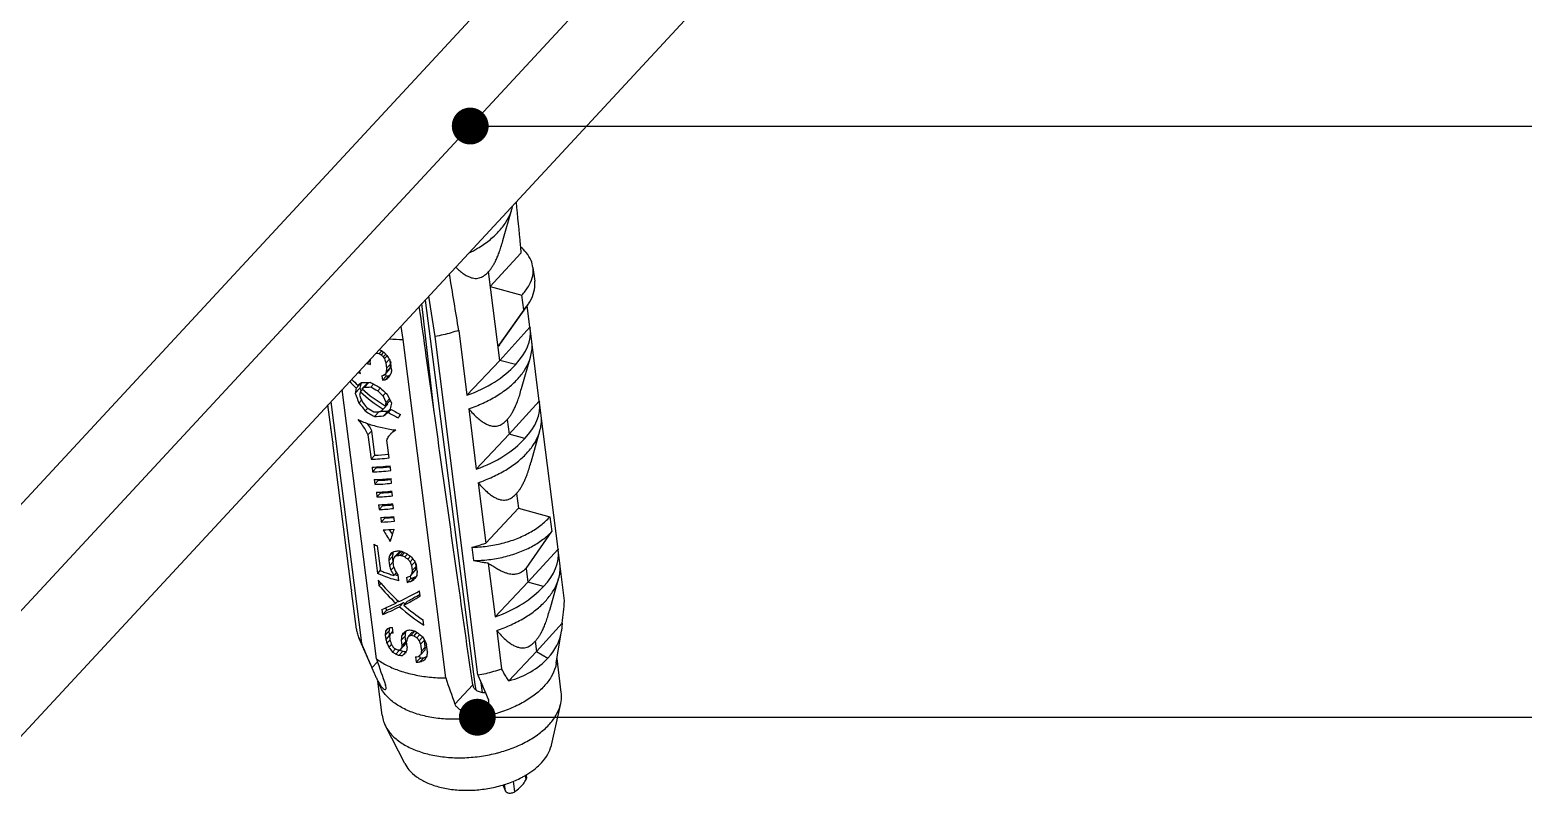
# Model space of a CAD drawing. Header units: inches. Extents: x 1964 to 3446, y -1690 to -1141.
# Drawn here: x 2203.74 to 2244.24, y -1639.75 to -1619.05 of the extents above; entities that cross this region are included whole.
import ezdxf

# ---------------------------------------------------------------- set-up
doc = ezdxf.new("R2010")
doc.units = ezdxf.units.IN
doc.header["$MEASUREMENT"] = 0
doc.layers.get('0').update_dxf_attribs({"linetype": 'CONTINUOUS'})
doc.layers.add('from', color=7, linetype='CONTINUOUS', lineweight=13)
doc.dimstyles.get("Standard").update_dxf_attribs({"dimtxt": 0.18, "dimasz": 0.18, "dimexe": 0.18, "dimexo": 0.0625, "dimgap": 0.09, "dimtad": 0, "dimzin": 0, "dimdsep": 46, "dimtxsty": 'Standard', "dimcen": 0, "dimadec": 0, "dimazin": 0, "dimtfac": 1, "dimtdec": 4, "dimtofl": 0, "dimtmove": 0, "dimatfit": 3, "dimfxl": 0, "dimtolj": 1, "dimtzin": 0, "dimarcsym": 0})

msp = doc.modelspace()

# ---------------------------------------------------------------- linework, layer by layer
at = {"color": 7, "linetype": 'Continuous'}
for p, q in [((2200.649, -1634.992), (2240.445, -1592.067)), ((2202.784, -1635.576), (2242.58, -1592.65)), ((2203.01, -1638.733), (2242.807, -1595.808)), ((2216.574, -1624.765), (2216.815, -1623.914)), ((2217.041, -1624.895), (2217.045, -1624.938)), ((2217.045, -1624.938), (2217.06, -1625.103)), ((2217.06, -1625.103), (2216.231, -1626.008)), ((2216.485, -1628.012), (2216.18, -1625.607)), ((2217.386, -1625.492), (2217.434, -1625.867)), ((2216.231, -1626.008), (2217.085, -1626.242)), ((2214.708, -1629.413), (2214.377, -1626.473)), ((2214.46, -1626.384), (2215.815, -1636.803)), ((2214.733, -1627.365), (2214.565, -1626.271)), ((2216.505, -1627.558), (2217.253, -1626.499)), ((2217.136, -1626.643), (2217.085, -1626.242)), ((2217.136, -1626.643), (2217.253, -1626.499)), ((2217.306, -1627.116), (2217.232, -1626.529)), ((2217.136, -1626.643), (2216.438, -1627.641)), ((2213.805, -1627.09), (2213.858, -1627.444)), ((2215.895, -1636.544), (2214.733, -1627.365)), ((2215.375, -1627.2), (2215.597, -1628.959)), ((2216.485, -1628.012), (2217.306, -1627.116)), ((2217.306, -1627.116), (2217.31, -1627.14)), ((2217.356, -1627.507), (2217.31, -1627.14)), ((2213.284, -1627.753), (2213.214, -1627.829)), ((2213.336, -1627.787), (2213.268, -1627.86)), ((2213.858, -1627.444), (2215.019, -1636.622)), ((2217.56, -1629.12), (2217.356, -1627.509)), ((2212.887, -1628.08), (2212.889, -1628.096)), ((2212.974, -1628.005), (2212.889, -1628.096)), ((2212.985, -1628.121), (2212.973, -1628.028)), ((2213.393, -1627.842), (2213.326, -1627.915)), ((2213.431, -1627.886), (2213.358, -1627.965)), ((2213.494, -1627.983), (2213.399, -1628.085)), ((2213.399, -1628.085), (2213.417, -1628.224)), ((2213.521, -1628.112), (2213.417, -1628.224)), ((2213.521, -1628.112), (2213.51, -1628.027)), ((2213.554, -1628.262), (2213.53, -1628.076)), ((2215.597, -1628.959), (2216.485, -1628.012)), ((2216.912, -1628.129), (2216.485, -1628.012)), ((2217.081, -1628.773), (2217.322, -1627.922)), ((2212.705, -1628.372), (2212.695, -1628.288)), ((2212.937, -1628.609), (2212.818, -1628.737)), ((2213.29, -1628.434), (2213.305, -1628.55)), ((2213.408, -1628.439), (2213.305, -1628.55)), ((2213.483, -1628.427), (2213.379, -1628.539)), ((2213.489, -1628.268), (2213.385, -1628.38)), ((2213.408, -1628.439), (2213.399, -1628.365)), ((2213.509, -1628.225), (2213.405, -1628.337)), ((2213.141, -1636.109), (2212.216, -1628.804)), ((2212.695, -1628.763), (2212.565, -1628.904)), ((2212.724, -1628.627), (2212.594, -1628.767)), ((2212.767, -1628.803), (2212.705, -1628.869)), ((2212.879, -1628.649), (2212.75, -1628.787)), ((2213.059, -1628.656), (2212.986, -1628.735)), ((2213.248, -1628.757), (2213.176, -1628.835)), ((2213.393, -1628.893), (2213.318, -1628.974)), ((2211.955, -1630.226), (2211.828, -1629.222)), ((2211.907, -1629.137), (2212.735, -1635.68)), ((2212.739, -1629.092), (2212.667, -1629.17)), ((2212.905, -1629.31), (2212.837, -1629.383)), ((2213.213, -1629.401), (2213.087, -1629.536)), ((2213.452, -1629.201), (2213.324, -1629.339)), ((2213.462, -1629.38), (2213.333, -1629.518)), ((2213.507, -1629.108), (2213.378, -1629.247)), ((2213.494, -1629.056), (2213.404, -1629.153)), ((2213.534, -1629.339), (2213.457, -1629.422)), ((2215.644, -1629.325), (2215.851, -1630.963)), ((2216.738, -1630.016), (2217.56, -1629.12)), ((2217.56, -1629.12), (2217.563, -1629.144)), ((2217.61, -1629.511), (2217.563, -1629.144)), ((2216.688, -1629.616), (2216.738, -1630.016)), ((2218.067, -1633.128), (2217.61, -1629.513)), ((2211.912, -1629.886), (2211.908, -1629.86)), ((2211.955, -1630.226), (2211.958, -1630.252)), ((2213.015, -1629.925), (2212.912, -1630.035)), ((2212.912, -1630.035), (2212.996, -1630.691)), ((2213.098, -1630.581), (2213.015, -1629.925)), ((2213.486, -1630.657), (2213.425, -1630.176)), ((2213.633, -1629.895), (2213.53, -1630.006)), ((2215.851, -1630.963), (2216.738, -1630.016)), ((2217.165, -1630.133), (2216.738, -1630.016)), ((2217.335, -1630.777), (2217.576, -1629.926)), ((2212.462, -1634.235), (2211.958, -1630.252)), ((2213.098, -1630.581), (2212.996, -1630.691)), ((2213.023, -1630.905), (2213.039, -1631.033)), ((2213.141, -1630.922), (2213.039, -1631.033)), ((2213.141, -1630.922), (2213.139, -1630.902)), ((2213.529, -1630.998), (2213.513, -1630.87)), ((2213.081, -1631.246), (2213.097, -1631.374)), ((2213.2, -1631.263), (2213.097, -1631.374)), ((2213.2, -1631.263), (2213.197, -1631.243)), ((2213.555, -1631.341), (2213.539, -1631.213)), ((2215.897, -1631.329), (2216.105, -1632.967)), ((2213.14, -1631.587), (2213.156, -1631.715)), ((2213.258, -1631.604), (2213.156, -1631.715)), ((2213.258, -1631.604), (2213.256, -1631.583)), ((2213.581, -1631.685), (2213.564, -1631.557)), ((2216.941, -1631.62), (2216.992, -1632.021)), ((2213.198, -1631.928), (2213.214, -1632.056)), ((2213.317, -1631.946), (2213.214, -1632.056)), ((2213.317, -1631.946), (2213.314, -1631.924)), ((2213.607, -1632.028), (2213.59, -1631.9)), ((2213.633, -1632.371), (2213.616, -1632.243)), ((2216.105, -1632.967), (2216.992, -1632.021)), ((2216.992, -1632.021), (2217.846, -1632.254)), ((2217.846, -1632.254), (2217.897, -1632.655)), ((2213.257, -1632.269), (2213.273, -1632.397)), ((2213.375, -1632.287), (2213.273, -1632.397)), ((2213.375, -1632.287), (2213.373, -1632.265)), ((2217.199, -1633.653), (2217.897, -1632.655)), ((2213.068, -1632.997), (2213.168, -1633.788)), ((2213.258, -1633.718), (2213.173, -1633.043)), ((2213.579, -1633.332), (2213.477, -1633.442)), ((2213.477, -1633.442), (2213.494, -1633.582)), ((2213.587, -1633.223), (2213.485, -1633.333)), ((2213.595, -1633.462), (2213.579, -1633.332)), ((2213.746, -1633.222), (2213.644, -1633.332)), ((2213.813, -1633.193), (2213.711, -1633.303)), ((2213.866, -1633.206), (2213.782, -1633.295)), ((2213.906, -1633.226), (2213.832, -1633.305)), ((2213.982, -1633.266), (2213.912, -1633.342)), ((2214.064, -1633.326), (2213.995, -1633.401)), ((2214.131, -1633.398), (2214.056, -1633.478)), ((2215.728, -1633.082), (2215.774, -1633.441)), ((2218.067, -1633.128), (2217.246, -1634.025)), ((2218.067, -1633.128), (2218.071, -1633.153)), ((2218.117, -1633.519), (2218.071, -1633.152)), ((2212.419, -1633.894), (2212.416, -1633.868)), ((2213.255, -1633.694), (2213.168, -1633.788)), ((2213.593, -1633.476), (2213.494, -1633.582)), ((2213.613, -1633.618), (2213.532, -1633.705)), ((2213.611, -1633.616), (2213.593, -1633.476)), ((2213.686, -1633.768), (2213.617, -1633.842)), ((2213.751, -1633.989), (2213.73, -1633.827)), ((2214.157, -1633.755), (2214.054, -1633.866)), ((2214.077, -1633.925), (2214.068, -1633.851)), ((2214.189, -1633.473), (2214.094, -1633.575)), ((2214.094, -1633.575), (2214.112, -1633.714)), ((2214.201, -1633.692), (2214.097, -1633.804)), ((2214.216, -1633.602), (2214.112, -1633.714)), ((2214.216, -1633.602), (2214.207, -1633.529)), ((2214.246, -1633.729), (2214.228, -1633.59)), ((2216.174, -1633.514), (2216.358, -1634.971)), ((2217.199, -1633.653), (2217.246, -1634.025)), ((2218.245, -1634.536), (2218.117, -1633.521)), ((2212.462, -1634.235), (2212.466, -1634.26)), ((2212.597, -1635.302), (2212.466, -1634.26)), ((2213.192, -1633.974), (2213.209, -1634.113)), ((2213.263, -1634.055), (2213.209, -1634.113)), ((2213.957, -1633.896), (2213.974, -1634.036)), ((2214.077, -1633.925), (2213.974, -1634.036)), ((2214.175, -1633.894), (2214.071, -1634.006)), ((2214.331, -1634.404), (2214.314, -1634.264)), ((2217.246, -1634.025), (2216.358, -1634.971)), ((2217.673, -1634.141), (2217.246, -1634.025)), ((2217.842, -1634.785), (2218.083, -1633.934)), ((2213.728, -1634.53), (2213.667, -1634.596)), ((2213.872, -1634.582), (2213.77, -1634.692)), ((2213.984, -1634.542), (2213.882, -1634.652)), ((2213.292, -1634.765), (2213.309, -1634.904)), ((2213.414, -1634.792), (2213.309, -1634.904)), ((2213.414, -1634.792), (2213.404, -1634.718)), ((2214.432, -1635.195), (2214.414, -1635.055)), ((2213.485, -1635.35), (2213.38, -1635.463)), ((2213.38, -1635.463), (2213.395, -1635.579)), ((2213.453, -1635.284), (2213.386, -1635.356)), ((2213.499, -1635.466), (2213.395, -1635.579)), ((2213.499, -1635.466), (2213.485, -1635.35)), ((2213.521, -1635.635), (2213.503, -1635.495)), ((2213.589, -1635.355), (2213.516, -1635.434)), ((2213.59, -1635.365), (2213.553, -1635.404)), ((2213.594, -1635.398), (2213.577, -1635.258)), ((2213.919, -1635.493), (2213.817, -1635.604)), ((2213.928, -1635.384), (2213.826, -1635.494)), ((2213.937, -1635.633), (2213.919, -1635.493)), ((2214.115, -1635.385), (2214.013, -1635.495)), ((2214.184, -1635.353), (2214.081, -1635.464)), ((2214.241, -1635.387), (2214.157, -1635.478)), ((2214.321, -1635.449), (2214.24, -1635.537)), ((2216.405, -1635.337), (2216.537, -1636.379)), ((2218.18, -1635.139), (2217.484, -1635.908)), ((2218.02, -1636.224), (2218.162, -1635.347)), ((2218.18, -1635.139), (2218.162, -1635.351)), ((2212.997, -1636.299), (2212.672, -1635.557)), ((2212.672, -1635.557), (2212.735, -1635.68)), ((2213.515, -1635.587), (2213.427, -1635.682)), ((2213.553, -1635.715), (2213.481, -1635.794)), ((2213.657, -1635.837), (2213.578, -1635.922)), ((2213.771, -1635.868), (2213.668, -1635.979)), ((2213.86, -1635.9), (2213.758, -1636.01)), ((2213.885, -1635.752), (2213.783, -1635.862)), ((2213.817, -1635.604), (2213.835, -1635.743)), ((2213.922, -1635.696), (2213.82, -1635.806)), ((2213.937, -1635.633), (2213.835, -1635.743)), ((2213.978, -1635.781), (2213.96, -1635.641)), ((2214.394, -1635.514), (2214.301, -1635.615)), ((2214.443, -1635.599), (2214.339, -1635.712)), ((2214.339, -1635.712), (2214.362, -1635.898)), ((2214.452, -1635.875), (2214.348, -1635.987)), ((2214.466, -1635.785), (2214.362, -1635.898)), ((2214.466, -1635.785), (2214.443, -1635.599)), ((2214.523, -1635.916), (2214.499, -1635.73)), ((2217.449, -1635.628), (2217.484, -1635.908)), ((2212.998, -1636.3), (2213.021, -1636.352)), ((2213.021, -1636.352), (2213.169, -1636.191)), ((2213.949, -1635.905), (2213.847, -1636.015)), ((2214.205, -1636.055), (2214.223, -1636.195)), ((2214.326, -1636.084), (2214.223, -1636.195)), ((2214.326, -1636.084), (2214.317, -1636.013)), ((2214.426, -1636.077), (2214.322, -1636.189)), ((2217.484, -1635.908), (2216.73, -1636.703)), ((2217.484, -1635.908), (2217.788, -1636.088)), ((2218.156, -1637.016), (2218.04, -1636.098)), ((2213.021, -1636.352), (2213.082, -1636.491)), ((2213.295, -1637.631), (2213.179, -1636.713)), ((2213.23, -1636.83), (2213.179, -1636.713)), ((2215.27, -1637.332), (2215.753, -1636.811)), ((2215.815, -1636.803), (2215.834, -1636.945)), ((2216.017, -1637.015), (2215.983, -1636.756)), ((2217.889, -1638.444), (2218.141, -1637.321)), ((2213.91, -1638.947), (2213.386, -1637.923)), ((2216.568, -1639.522), (2216.642, -1639.691)), ((2216.642, -1639.691), (2216.619, -1639.508)), ((2216.893, -1639.71), (2216.857, -1639.42)), ((2217.204, -1639.375), (2217.189, -1639.255)), ((2217.199, -1639.249), (2217.21, -1639.342))]:
    msp.add_line(p, q, dxfattribs=at)
for centre, radius, start, end in [((2215.73, -1623.606), 1.128, 344.1516, 348.8129), ((2213.867, -1623.031), 4.413, 265.1409, 269.8789), ((2216.386, -1627.629), 0.978, 7.0291, 7.1872), ((2213.802, -1624.822), 3.399, 254.4218, 256.0814), ((2213.849, -1624.065), 3.817, 259.1937, 260.4168), ((2216.64, -1629.633), 0.978, 7.0291, 7.1872), ((2214.154, -1625.803), 4.124, 262.7499, 263.1965), ((2214.19, -1630.622), 2.627, 244.7043, 247.2062), ((2214.615, -1628.776), 4.448, 284.498, 289.5681), ((2214.517, -1629.504), 3.751, 258.0866, 259.6459), ((2214.529, -1629.632), 3.739, 258.4744, 259.2566), ((2214.527, -1630.999), 2.957, 252.4917, 252.6748), ((2214.546, -1630.937), 3.022, 252.6795, 254.2279), ((2214.564, -1630.877), 3.085, 254.2231, 254.3648), ((2217.147, -1633.641), 0.978, 7.0291, 7.1872), ((2191.037, -1631.897), 27.336, 353.1901, 354.4611), ((2214.799, -1631.589), 3.807, 258.4841, 260.417), ((2214.813, -1631.744), 3.791, 258.8672, 260.0317), ((2214.683, -1632.995), 3.026, 250.4928, 251.3914), ((2214.721, -1633.305), 2.734, 249.6631, 250.3206), ((2214.747, -1633.232), 2.812, 250.3235, 251.6141), ((2376.077, -1579.058), 172.636, 199.29731, 199.54701), ((2214.697, -1633.147), 3.013, 250.0392, 251.8444), ((2372.285, -1581.571), 166.622, 199.2928, 199.55152), ((2241.825, -1625.933), 28.017, 202.2555, 203.7483), ((2215.421, -1634.802), 3.983, 284.6717, 284.8678)]:
    msp.add_arc(centre, radius, start, end, dxfattribs=at)
for centre, major_axis, ratio, start_param, end_param in [((2214.478, -1627.464), (2.834, 0.307), 0.571714, -0.602601, 0.010233), ((2214.287, -1625.956), (2.854, -0.928), 0.677867, -1.72768, -1.705731), ((2214.27, -1625.822), (2.689, -2.203), 0.614527, -1.439709, -1.410095), ((2214.406, -1626.901), (0.782, 13.806), 0.099276, -4.628121, -4.625019), ((2214.295, -1626.017), (2.769, -1.617), 0.657967, -1.576932, -1.557304), ((2214.271, -1625.827), (-2.635, 3.16), 0.516709, -4.486935, -4.467244), ((2214.217, -1625.401), (-2.849, 5.606), 0.321362, -4.415887, -4.406016), ((2214.046, -1624.054), (-3.819, 12.737), 0.139091, -4.442227, -4.432338), ((2214.22, -1625.428), (-2.71, 4.409), 0.400553, -4.402692, -4.382852), ((2214.187, -1625.169), (-2.849, 5.606), 0.321362, -4.376287, -4.35636), ((2214.044, -1624.038), (-3.496, 10.355), 0.172708, -4.380689, -4.37069), ((2214.662, -1628.918), (1.044, 10.625), 0.11394, 1.506087, 1.516755), ((2214.478, -1627.464), (2.82, 0.412), 0.606313, -1.252661, -0.624612), ((2214.492, -1627.572), (2.753, -1.728), 0.651374, -1.954749, -1.874272), ((2214.474, -1627.435), (2.753, -1.728), 0.651374, -1.920697, -1.848964), ((2214.404, -1626.884), (2.584, 2.243), 0.086233, -2.39686, -2.343397), ((2214.412, -1626.943), (2.875, -0.567), 0.672356, -2.092213, -2.067961), ((2214.424, -1627.039), (2.715, 1.109), 0.409992, -2.395297, -2.293185), ((2214.426, -1627.054), (2.357, 2.046), 0.086233, -2.358953, -2.329018), ((2214.424, -1627.039), (2.86, -0.861), 0.677733, -1.891168, -1.789056), ((2214.413, -1626.954), (2.67, 1.443), 0.304407, -2.161827, -2.142198), ((2214.421, -1627.015), (2.711, 1.139), 0.40075, -2.155702, -2.126237), ((2214.437, -1627.144), (2.575, 2.33), 0.068344, -2.072489, -2.052798), ((2214.438, -1627.149), (2.637, 1.734), 0.21524, -2.120074, -2.09046), ((2214.491, -1627.57), (2.266, 4.407), 0.12776, -4.472219, -4.462348), ((2214.662, -1628.918), (1.122, 11.427), 0.11394, 1.521283, 1.531172), ((2214.421, -1627.015), (2.521, 1.059), 0.40075, -2.145112, -2.113363), ((2214.488, -1627.543), (2.445, 3.319), 0.068056, -4.389037, -4.369197), ((2214.438, -1627.149), (2.452, 1.612), 0.21524, -2.1072, -2.095911), ((2214.491, -1627.57), (2.107, 4.098), 0.12776, -4.486637, -4.475992), ((2214.521, -1627.803), (2.266, 4.407), 0.127761, -4.521878, -4.50195), ((2214.664, -1628.934), (1.48, 9.057), 0.131318, 1.518094, 1.528093), ((2214.307, -1626.111), (1.919, 6.378), 0.147466, -4.238938, -4.215218), ((2214.659, -1628.896), (-3.123, 7.646), 0.236211, 1.475643, 1.510228), ((2214.355, -1626.491), (1.919, 6.378), 0.147466, -4.286337, -4.271579), ((2214.611, -1628.516), (-3.123, 7.646), 0.236211, 1.532003, 1.556733), ((2214.307, -1626.111), (1.751, 5.818), 0.147466, 2.061862, 2.087962), ((2214.659, -1628.896), (-2.849, 6.975), 0.236211, 1.455647, 1.467488), ((2214.492, -1627.572), (2.753, -1.728), 0.651374, -1.826873, -1.586085), ((2214.492, -1627.572), (2.512, -1.577), 0.651374, -1.893788, -1.891886), ((2214.426, -1627.054), (2.584, 2.243), 0.086233, -2.348589, -2.314855), ((2214.474, -1627.435), (2.753, -1.728), 0.651374, -1.800694, -1.559905), ((2214.44, -1627.166), (2.715, 1.109), 0.409992, -2.366756, -2.293185), ((2214.44, -1627.166), (2.86, -0.861), 0.677733, -1.891168, -1.817598), ((2214.426, -1627.054), (-2.635, 3.036), 0.529832, -4.58127, -4.531329), ((2214.404, -1626.884), (-2.635, 3.036), 0.529832, -4.552729, -4.484823), ((2214.355, -1626.491), (-3.123, 7.646), 0.236211, -4.479428, -4.454698), ((2214.307, -1626.111), (-3.123, 7.646), 0.236211, -4.432923, -4.398338), ((2214.561, -1628.123), (-2.635, 3.036), 0.529832, 1.458327, 1.526233), ((2214.54, -1627.953), (-2.635, 3.036), 0.529832, 1.504833, 1.554774), ((2214.542, -1627.968), (2.86, -0.861), 0.677733, -1.99328, -1.891168), ((2214.526, -1627.841), (2.86, -0.861), 0.677733, -1.964739, -1.891168), ((2214.526, -1627.841), (2.715, 1.109), 0.409992, -2.293185, -2.219615), ((2214.54, -1627.953), (2.584, 2.243), 0.086233, -2.167714, -2.13398), ((2214.542, -1627.968), (2.477, 1.012), 0.409992, -2.278304, -2.181216), ((2214.561, -1628.123), (2.584, 2.243), 0.086233, -2.139173, -2.08571), ((2214.611, -1628.516), (1.919, 6.378), 0.147466, -4.568062, -4.553305), ((2214.492, -1627.572), (2.512, -1.577), 0.651374, -1.58346, -1.575721), ((2214.492, -1627.572), (2.753, -1.728), 0.651374, -1.537815, -1.440319), ((2214.561, -1628.123), (2.357, 2.046), 0.086233, -2.129315, -2.100503), ((2214.611, -1628.516), (1.751, 5.818), 0.147466, -4.56917, -4.566228), ((2214.659, -1628.896), (1.919, 6.378), 0.147466, -4.624423, -4.600704), ((2214.474, -1627.435), (2.753, -1.728), 0.651374, -1.512506, -1.413824), ((2214.731, -1629.468), (2.834, 0.307), 0.571714, -0.602601, 0.010233), ((2214.542, -1627.968), (2.715, 1.109), 0.409992, -2.293185, -2.191073), ((2214.662, -1628.92), (2.373, 3.779), 0.100978, -4.501607, -4.475112), ((2214.731, -1629.468), (2.82, 0.412), 0.606313, 3.128371, 3.129815), ((2214.731, -1629.468), (2.82, 0.412), 0.606313, -1.252661, -0.624612), ((2214.687, -1629.114), (2.517, 1.083), 0.392744, -2.409848, -2.233811), ((2214.687, -1629.114), (2.707, 1.165), 0.392744, -2.401855, -2.190938), ((2214.714, -1629.328), (2.707, 1.165), 0.392744, -2.401855, -2.190938), ((2214.73, -1629.456), (2.707, 1.165), 0.392744, -2.401855, -2.190938), ((2214.73, -1629.456), (2.517, 1.083), 0.392744, -2.409848, -2.233941), ((2214.757, -1629.669), (2.707, 1.165), 0.392744, -2.394801, -2.197992), ((2214.773, -1629.797), (2.707, 1.165), 0.392744, -2.394801, -2.197992), ((2214.773, -1629.797), (2.517, 1.083), 0.392744, -2.402255, -2.241684), ((2214.8, -1630.01), (2.707, 1.165), 0.392744, -2.387752, -2.205042), ((2214.816, -1630.138), (2.707, 1.165), 0.392744, -2.387752, -2.205042), ((2214.816, -1630.138), (2.517, 1.083), 0.392744, -2.394668, -2.249425), ((2214.843, -1630.351), (2.707, 1.165), 0.392744, -2.380707, -2.212086), ((2214.859, -1630.479), (2.707, 1.165), 0.392744, -2.380707, -2.212086), ((2214.886, -1630.693), (2.707, 1.165), 0.392744, -2.373667, -2.219127), ((2214.859, -1630.479), (2.517, 1.083), 0.392744, -2.387087, -2.257165), ((2214.903, -1630.82), (2.707, 1.165), 0.392744, -2.373667, -2.219127), ((2214.93, -1631.034), (2.707, 1.165), 0.392744, -2.362805, -2.238008), ((2214.97, -1631.352), (-2.748, 4.772), 0.373414, -4.663496, -4.597088), ((2214.903, -1630.82), (2.517, 1.083), 0.392744, -2.379511, -2.264903), ((2214.97, -1631.352), (-2.555, 4.437), 0.373414, -4.645302, -4.614529), ((2214.97, -1631.352), (2.017, 5.819), 0.147337, 1.835976, 1.894365), ((2214.971, -1631.36), (1.122, 11.427), 0.113939, -4.527674, -4.517961), ((2215.007, -1631.647), (2.39, 3.673), 0.0946, -4.203966, -4.174843), ((2215.009, -1631.661), (2.622, 1.88), 0.17431, -2.284506, -2.24568), ((2214.971, -1631.36), (1.044, 10.625), 0.113939, -4.524968, -4.51452), ((2215.007, -1631.647), (2.222, 3.416), 0.0946, -4.176809, -4.172136), ((2215.044, -1631.935), (1.48, 9.057), 0.131318, -4.529629, -4.519924), ((2215.034, -1631.859), (2.445, 3.319), 0.068056, -4.202917, -4.183502), ((2215.006, -1631.634), (2.693, 1.264), 0.361619, -2.268075, -2.219467), ((2215.026, -1631.794), (2.637, 1.734), 0.215238, -2.25674, -2.227592), ((2215.02, -1631.746), (2.711, 1.139), 0.400753, -2.233755, -2.204554), ((2215.026, -1631.794), (2.452, 1.612), 0.215238, -2.254316, -2.222962), ((2215.02, -1631.746), (2.521, 1.059), 0.400753, -2.229125, -2.222433), ((2214.999, -1631.586), (2.854, -0.928), 0.677867, -1.764536, -1.735192), ((2214.981, -1631.442), (2.824, -1.214), 0.674171, -1.686274, -1.637235), ((2214.985, -1631.475), (2.689, -2.203), 0.614528, -1.469176, -1.439711), ((2214.964, -1631.302), (2.663, -2.462), 0.58975, -1.402798, -1.363275), ((2214.943, -1631.139), (-2.71, 4.409), 0.400553, -4.432306, -4.412581), ((2214.906, -1630.847), (-2.752, 4.81), 0.370746, -4.388502, -4.358645), ((2214.667, -1628.962), (-3.819, 12.737), 0.139092, -4.392571, -4.382572), ((2215.239, -1633.476), (2.834, 0.307), 0.571714, -0.602601, 0.010233), ((2215.239, -1633.476), (2.82, 0.412), 0.606313, 3.128371, 3.129815), ((2215.127, -1632.591), (-3.819, 12.737), 0.139092, -4.67628, -4.666567), ((2215.091, -1632.305), (-2.752, 4.81), 0.370746, -4.63264, -4.603518), ((2215.054, -1632.017), (-3.496, 10.355), 0.172709, -4.615856, -4.606151), ((2215.064, -1632.098), (-2.673, 4.003), 0.434501, -4.596326, -4.567199), ((2215.104, -1632.41), (2.67, 1.443), 0.304402, -2.17162, -2.132361), ((2215.155, -1632.812), (2.445, 3.319), 0.068056, -4.359308, -4.339583), ((2214.801, -1630.016), (-3.496, 10.355), 0.172709, -4.430345, -4.420455), ((2215.297, -1633.935), (1.48, 9.057), 0.131318, 1.567861, 1.57775), ((2215.155, -1632.812), (2.274, 3.086), 0.068056, -4.373725, -4.352458), ((2215.192, -1633.104), (2.39, 3.673), 0.0946, -4.448838, -4.418981), ((2215.134, -1632.65), (2.438, 1.748), 0.174309, -2.096139, -2.077611), ((2215.297, -1633.935), (1.376, 8.422), 0.131318, 1.552665, 1.563333), ((2215.43, -1634.989), (1.122, 11.427), 0.113939, 1.471516, 1.481516), ((2215.173, -1632.954), (2.666, -2.429), 0.593014, -1.787975, -1.56317), ((2215.19, -1633.092), (2.666, -2.422), 0.593701, -1.788897, -1.602916), ((2215.178, -1632.998), (2.63, 1.807), 0.194443, -2.270971, -2.035509), ((2215.121, -1632.549), (2.67, 1.443), 0.304403, -2.17162, -2.132361), ((2215.134, -1632.65), (2.622, 1.88), 0.174309, -2.109014, -2.06949), ((2215.121, -1632.549), (2.483, 1.342), 0.304403, -2.161784, -2.119487), ((2215.239, -1633.476), (2.82, 0.412), 0.606313, -1.252661, -0.624612), ((2215.178, -1633), (2.625, 1.857), 0.180595, -2.491826, -2.305845), ((2215.196, -1633.138), (2.44, 1.73), 0.179497, -2.507778, -2.265733), ((2215.19, -1633.094), (2.487, -2.171), 0.602229, -1.575189, -1.559375), ((2215.198, -1633.154), (2.625, 1.857), 0.180595, -2.218458, -2.03156), ((2215.171, -1632.938), (2.666, -2.422), 0.593701, -1.515529, -1.328631), ((2215.198, -1633.154), (2.44, 1.726), 0.180595, -2.213828, -2.060768), ((2215.196, -1633.138), (2.624, 1.861), 0.179497, -2.491496, -2.266691), ((2215.19, -1633.094), (2.675, -2.335), 0.602229, -1.576147, -1.340686), ((2214.995, -1631.546), (1.122, 11.427), 0.113939, -4.36132, -4.351403), ((2215.218, -1633.311), (2.495, 2.976), 0.032923, -3.957381, -3.927745), ((2215.248, -1633.551), (2.622, 1.88), 0.17431, -2.450348, -2.411067), ((2214.995, -1631.546), (1.044, 10.625), 0.113939, -4.343379, -4.33512), ((2215.584, -1636.204), (-3.251, 9.629), 0.172708, 1.435947, 1.437891), ((2215.172, -1632.951), (1.863, 6.706), 0.146551, -4.292744, -4.282931), ((2215.265, -1633.684), (2.711, 1.139), 0.400752, -2.428289, -2.398967), ((2215.259, -1633.635), (2.575, 2.33), 0.068347, -2.374504, -2.35492), ((2215.278, -1633.782), (2.67, 1.443), 0.304403, -2.424628, -2.405092), ((2215.286, -1633.849), (1.122, 11.427), 0.113939, -4.556797, -4.547091), ((2215.292, -1633.898), (2.266, 4.407), 0.127761, -4.296415, -4.277004), ((2215.288, -1633.867), (2.575, 2.33), 0.068347, -2.218735, -2.179892), ((2215.286, -1633.849), (1.044, 10.625), 0.113939, -4.55629, -4.545851), ((2215.292, -1633.898), (2.107, 4.098), 0.127761, -4.286536, -4.276497), ((2215.28, -1633.806), (2.67, 1.443), 0.304403, -2.2496, -2.210679), ((2215.323, -1634.138), (2.445, 3.319), 0.068056, -4.241792, -4.222345), ((2215.305, -1633.997), (2.637, 1.734), 0.215239, -2.217866, -2.188642), ((2215.305, -1633.997), (2.452, 1.612), 0.215239, -2.212499, -2.181051), ((2215.258, -1633.63), (2.689, -2.203), 0.614528, -1.478971, -1.449549), ((2215.246, -1633.531), (2.769, -1.617), 0.657968, -1.576935, -1.537617), ((2215.219, -1633.318), (-2.635, 3.16), 0.516708, -4.467244, -4.427644), ((2215.156, -1634.552), (2.949, -1.025), 0.655405, -0.290686, 0.113598), ((2215.584, -1636.204), (-3.496, 10.355), 0.172708, 1.452229, 1.462146), ((2215.462, -1635.242), (-2.849, 5.606), 0.321361, 1.486476, 1.506251), ((2215.407, -1634.807), (-2.635, 3.16), 0.516708, 1.454894, 1.494237), ((2215.467, -1635.281), (-3.169, 7.98), 0.226131, 1.525381, 1.535193), ((2215.402, -1634.768), (-2.71, 4.409), 0.400553, 1.539028, 1.558612), ((2215.359, -1634.424), (2.854, -0.928), 0.677867, -1.997993, -1.968703), ((2215.342, -1634.289), (2.711, 1.139), 0.400752, -2.369734, -2.340565), ((2215.375, -1634.55), (2.674, -0.528), 0.672356, -2.080328, -2.07584), ((2215.326, -1634.162), (2.445, 3.319), 0.068056, -4.144678, -4.125255), ((2215.314, -1634.068), (1.863, 6.706), 0.146551, -4.419397, -4.40969), ((2215.362, -1634.449), (2.544, 0.906), 0.450092, -2.352133, -2.310329), ((2215.326, -1634.162), (2.274, 3.086), 0.068056, -4.142705, -4.121814), ((2215.314, -1634.068), (1.732, 6.235), 0.146551, -4.418158, -4.407717), ((2215.36, -1634.433), (2.266, 4.407), 0.127761, -4.31583, -4.296415), ((2215.362, -1634.447), (1.48, 9.057), 0.131318, -4.568472, -4.558757), ((2215.379, -1634.587), (1.48, 9.057), 0.131318, -4.558757, -4.549045), ((2215.218, -1633.314), (-2.71, 4.409), 0.400553, -4.442143, -4.422452), ((2215.084, -1632.25), (-3.496, 10.355), 0.172708, -4.440216, -4.430345), ((2215.562, -1636.029), (1.48, 9.057), 0.131318, -4.705435, -4.695564), ((2215.153, -1632.799), (-2.849, 5.606), 0.321361, -4.376287, -4.35636), ((2215.084, -1632.25), (-3.251, 9.629), 0.172708, -4.418744, -4.415928), ((2215.562, -1636.029), (1.376, 8.422), 0.131318, 1.563333, 1.573977), ((2214.938, -1631.102), (-3.819, 12.737), 0.139092, -4.392571, -4.382572), ((2215.375, -1634.55), (2.875, -0.567), 0.672356, -2.107084, -2.067963), ((2215.362, -1634.449), (2.736, 0.974), 0.450092, -2.34722, -2.308356), ((2215.356, -1634.402), (2.575, 2.33), 0.068347, -2.257558, -2.218735), ((2215.37, -1634.514), (2.711, 1.139), 0.400752, -2.175276, -2.145895), ((2215.385, -1634.63), (2.736, 0.974), 0.450092, -2.162491, -2.123288), ((2215.4, -1634.751), (2.575, 2.33), 0.068347, -2.082312, -2.0528), ((2215.402, -1634.762), (2.65, 1.618), 0.249818, -2.136589, -2.087229), ((2215.385, -1634.63), (2.544, 0.906), 0.450092, -2.153406, -2.111179), ((2215.402, -1634.762), (2.464, 1.505), 0.249818, -2.12448, -2.091939), ((2215.469, -1635.291), (2.39, 3.673), 0.0946, -4.448839, -4.418982), ((2215.707, -1637.176), (1.122, 11.427), 0.113939, 1.471516, 1.481516), ((2215.176, -1634.531), (2.928, -1.031), 0.695856, -0.788725, -0.281936)]:
    msp.add_ellipse(centre, major_axis=major_axis, ratio=ratio, start_param=start_param, end_param=end_param, dxfattribs=at)
for points, start_tangent, end_tangent in [([(2216.931, -1623.719), (2217.041, -1624.895)], (0.093456, -0.995623), (0.092479, -0.995715)), ([(2216.455, -1624.522), (2216.653, -1624.268), (2216.785, -1624.005), (2216.815, -1623.914)], (0.679871, 0.733332), (0.272688, 0.962103)), ([(2215.655, -1625.101), (2215.887, -1624.974), (2216.198, -1624.759), (2216.455, -1624.522)], (0.893701, 0.448662), (0.679871, 0.733332)), ([(2216.18, -1625.607), (2216.229, -1625.554), (2216.276, -1625.49), (2216.323, -1625.414), (2216.37, -1625.324), (2216.419, -1625.218), (2216.468, -1625.093), (2216.52, -1624.944), (2216.572, -1624.771), (2216.574, -1624.765)], (0.708782, 0.705428), (0.272709, 0.962097)), ([(2217.386, -1625.493), (2217.337, -1625.306), (2217.206, -1625.09), (2217.048, -1624.934)], (-0.126588, 0.991955), (-0.773482, 0.633819)), ([(2215.375, -1627.2), (2215.122, -1625.669)], (-0.163763, 0.9865), (-0.162232, 0.986753)), ([(2215.293, -1625.485), (2215.371, -1625.558), (2215.475, -1625.644), (2215.573, -1625.708), (2215.663, -1625.752), (2215.746, -1625.779), (2215.823, -1625.789), (2215.894, -1625.785), (2215.958, -1625.77), (2216.018, -1625.743), (2216.074, -1625.707), (2216.128, -1625.662), (2216.18, -1625.607)], (0.710912, -0.703281), (0.653771, 0.756693)), ([(2217.085, -1626.242), (2217.263, -1626.014), (2217.366, -1625.777), (2217.391, -1625.538), (2217.386, -1625.493)], (0.695844, 0.718193), (-0.126588, 0.991955)), ([(2217.253, -1626.499), (2217.313, -1626.404), (2217.415, -1626.156), (2217.438, -1625.907), (2217.434, -1625.867)], (0.576994, 0.816749), (-0.126654, 0.991947)), ([(2215.753, -1636.811), (2215.341, -1633.897), (2214.918, -1630.9), (2214.494, -1627.893), (2214.305, -1626.55)], (-0.140126, 0.990134), (-0.139308, 0.990249)), ([(2215.375, -1627.2), (2215.166, -1627.265), (2214.952, -1627.32), (2214.733, -1627.365)], (-0.947547, -0.319617), (-0.983647, -0.180106)), ([(2216.504, -1627.559), (2216.481, -1627.59), (2216.438, -1627.641)], (-0.576986, -0.816754), (-0.684313, -0.729188)), ([(2217.322, -1627.922), (2217.357, -1627.746), (2217.356, -1627.509)], (0.272688, 0.962103), (-0.122374, 0.992484)), ([(2216.962, -1628.53), (2217.16, -1628.277), (2217.293, -1628.013), (2217.322, -1627.922)], (0.679871, 0.733332), (0.272688, 0.962103)), ([(2215.644, -1629.325), (2216.038, -1629.169), (2216.394, -1628.982), (2216.705, -1628.767), (2216.962, -1628.53)], (0.947679, 0.319224), (0.679871, 0.733332)), ([(2216.688, -1629.616), (2216.736, -1629.562), (2216.783, -1629.498), (2216.83, -1629.422), (2216.878, -1629.333), (2216.926, -1629.227), (2216.976, -1629.101), (2217.027, -1628.952), (2217.079, -1628.779), (2217.081, -1628.774)], (0.708782, 0.705428), (0.272709, 0.962097)), ([(2215.644, -1629.325), (2215.765, -1629.458), (2215.878, -1629.566), (2215.983, -1629.652), (2216.08, -1629.716), (2216.17, -1629.76), (2216.254, -1629.787), (2216.331, -1629.797), (2216.401, -1629.793), (2216.465, -1629.778), (2216.525, -1629.751), (2216.582, -1629.716), (2216.635, -1629.671), (2216.688, -1629.616)], (0.652899, -0.757445), (0.653771, 0.756693)), ([(2212.64, -1629.618), (2212.743, -1629.751), (2212.835, -1629.891), (2212.912, -1630.035)], (0.639124, -0.769104), (0.423614, -0.905843)), ([(2212.64, -1629.618), (2212.952, -1629.743), (2213.296, -1629.837), (2213.633, -1629.895)], (0.903957, -0.427624), (0.992004, -0.126207)), ([(2213.015, -1629.925), (2212.938, -1629.779), (2212.902, -1629.721)], (-0.421552, 0.906804), (-0.540419, 0.841396)), ([(2217.576, -1629.926), (2217.611, -1629.75), (2217.61, -1629.513)], (0.272688, 0.962103), (-0.122374, 0.992484)), ([(2213.425, -1630.176), (2213.481, -1630.068), (2213.529, -1630.007)], (0.350144, 0.936696), (0.680074, 0.733144)), ([(2213.529, -1630.007), (2213.562, -1629.975), (2213.665, -1629.899)], (0.680074, 0.733144), (0.859004, 0.511968)), ([(2217.216, -1630.534), (2217.414, -1630.281), (2217.546, -1630.017), (2217.576, -1629.926)], (0.679871, 0.733332), (0.272688, 0.962103)), ([(2215.897, -1631.329), (2216.291, -1631.173), (2216.648, -1630.986), (2216.959, -1630.771), (2217.216, -1630.534)], (0.947679, 0.319224), (0.679871, 0.733332)), ([(2216.941, -1631.62), (2216.99, -1631.566), (2217.037, -1631.502), (2217.084, -1631.426), (2217.131, -1631.337), (2217.18, -1631.231), (2217.229, -1631.105), (2217.281, -1630.956), (2217.333, -1630.783), (2217.335, -1630.778)], (0.708782, 0.705428), (0.272709, 0.962097)), ([(2215.897, -1631.329), (2216.019, -1631.462), (2216.132, -1631.57), (2216.236, -1631.656), (2216.334, -1631.72), (2216.424, -1631.765), (2216.507, -1631.791), (2216.584, -1631.801), (2216.655, -1631.797), (2216.719, -1631.782), (2216.779, -1631.755), (2216.835, -1631.72), (2216.889, -1631.675), (2216.941, -1631.62)], (0.652899, -0.757445), (0.653771, 0.756693)), ([(2215.728, -1633.082), (2216.143, -1633.052), (2216.553, -1632.973), (2216.942, -1632.849), (2217.295, -1632.683), (2217.601, -1632.482), (2217.846, -1632.254)], (0.999919, 0.012755), (0.664153, 0.747597)), ([(2215.774, -1633.441), (2216.189, -1633.416), (2216.599, -1633.342), (2216.989, -1633.225), (2217.344, -1633.066), (2217.65, -1632.874), (2217.897, -1632.655)], (0.999991, 0.004292), (0.679871, 0.733332)), ([(2216.174, -1633.514), (2216.045, -1633.495), (2215.911, -1633.471), (2215.774, -1633.441)], (-0.992392, 0.123122), (-0.973605, 0.228239)), ([(2213.751, -1633.989), (2213.545, -1633.933), (2213.35, -1633.866), (2213.168, -1633.788)], (-0.972286, 0.233793), (-0.903957, 0.427624)), ([(2213.258, -1633.718), (2213.373, -1633.763), (2213.493, -1633.805), (2213.617, -1633.842)], (0.921833, -0.387587), (0.963244, -0.268629)), ([(2217.199, -1633.653), (2217.151, -1633.7), (2217.103, -1633.739), (2217.052, -1633.77), (2217, -1633.793), (2216.945, -1633.808), (2216.886, -1633.816), (2216.823, -1633.816), (2216.754, -1633.806), (2216.679, -1633.787), (2216.596, -1633.758), (2216.505, -1633.716), (2216.405, -1633.663), (2216.295, -1633.595), (2216.174, -1633.514)], (-0.675765, -0.737117), (-0.818616, 0.574341)), ([(2218.083, -1633.934), (2218.118, -1633.758), (2218.117, -1633.521)], (0.272688, 0.962103), (-0.122374, 0.992484)), ([(2217.724, -1634.542), (2217.921, -1634.289), (2218.054, -1634.025), (2218.083, -1633.934)], (0.679871, 0.733332), (0.272688, 0.962103)), ([(2216.405, -1635.337), (2216.799, -1635.181), (2217.155, -1634.994), (2217.466, -1634.779), (2217.724, -1634.542)], (0.947679, 0.319224), (0.679871, 0.733332)), ([(2217.449, -1635.628), (2217.497, -1635.574), (2217.544, -1635.51), (2217.591, -1635.434), (2217.639, -1635.345), (2217.687, -1635.239), (2217.737, -1635.113), (2217.788, -1634.964), (2217.84, -1634.791), (2217.842, -1634.786)], (0.708782, 0.705428), (0.272709, 0.962097)), ([(2212.597, -1635.302), (2212.626, -1635.431), (2212.672, -1635.557)], (0.150971, -0.988538), (0.401651, -0.915793)), ([(2216.405, -1635.337), (2216.526, -1635.47), (2216.639, -1635.579), (2216.744, -1635.664), (2216.841, -1635.728), (2216.931, -1635.773), (2217.015, -1635.799), (2217.092, -1635.809), (2217.162, -1635.806), (2217.226, -1635.79), (2217.286, -1635.764), (2217.343, -1635.728), (2217.396, -1635.683), (2217.449, -1635.628)], (0.652899, -0.757445), (0.653771, 0.756693)), ([(2212.735, -1635.68), (2212.831, -1635.91), (2212.926, -1636.133), (2212.998, -1636.3)], (0.379868, -0.925041), (0.401578, -0.915825)), ([(2213.141, -1636.109), (2213.435, -1636.286), (2213.779, -1636.43), (2214.165, -1636.535), (2214.581, -1636.6), (2215.019, -1636.623)], (0.810004, -0.586425), (0.999995, -0.003064)), ([(2218.019, -1636.224), (2217.997, -1636.328), (2217.88, -1636.596), (2217.686, -1636.854)], (-0.160603, -0.987019), (-0.679871, -0.733332)), ([(2213.082, -1636.491), (2213.119, -1636.575), (2213.164, -1636.671), (2213.216, -1636.766), (2213.27, -1636.849), (2213.325, -1636.91), (2213.371, -1636.937), (2213.396, -1636.929)], (0.401472, -0.915871), (0.794511, 0.60725)), ([(2215.895, -1636.544), (2216.114, -1636.499), (2216.328, -1636.443), (2216.537, -1636.379)], (0.983638, 0.180155), (0.947679, 0.319224)), ([(2216.73, -1636.703), (2216.665, -1636.599), (2216.601, -1636.491), (2216.537, -1636.379)], (-0.541202, 0.840892), (-0.48908, 0.872239)), ([(2217.686, -1636.854), (2217.421, -1637.092), (2217.093, -1637.302), (2216.715, -1637.478), (2216.298, -1637.613), (2215.857, -1637.702), (2215.408, -1637.743), (2214.964, -1637.735), (2214.542, -1637.677), (2214.156, -1637.571), (2213.819, -1637.422), (2213.542, -1637.233), (2213.335, -1637.013), (2213.23, -1636.83)], (-0.679871, -0.733332), (-0.402029, 0.915627)), ([(2213.396, -1636.929), (2213.4, -1636.926), (2213.406, -1636.883), (2213.391, -1636.818)], (0.794511, 0.60725), (-0.334746, 0.942308)), ([(2215.753, -1636.811), (2215.762, -1636.848), (2215.779, -1636.883), (2215.803, -1636.916), (2215.835, -1636.947), (2215.876, -1636.973), (2215.924, -1636.995), (2215.982, -1637.01), (2216.05, -1637.019), (2216.094, -1637.019)], (0.140126, -0.990134), (0.999532, 0.030583)), ([(2218.141, -1637.321), (2218.163, -1637.1), (2218.156, -1637.016)], (0.218507, 0.975835), (-0.126375, 0.991982)), ([(2215.27, -1637.332), (2215.286, -1637.367), (2215.312, -1637.402), (2215.346, -1637.436), (2215.388, -1637.466), (2215.437, -1637.494), (2215.494, -1637.517), (2215.557, -1637.534), (2215.626, -1637.545), (2215.699, -1637.549), (2215.774, -1637.545), (2215.848, -1637.533), (2215.919, -1637.513), (2215.983, -1637.488), (2216.039, -1637.459), (2216.086, -1637.428), (2216.123, -1637.396), (2216.134, -1637.384)], (0.334747, -0.942308), (0.679372, 0.733794)), ([(2216.134, -1637.384), (2216.151, -1637.364), (2216.171, -1637.333), (2216.184, -1637.303), (2216.19, -1637.273), (2216.189, -1637.244), (2216.181, -1637.216)], (0.679372, 0.733794), (-0.40396, 0.914777)), ([(2217.818, -1637.896), (2218.012, -1637.638), (2218.128, -1637.37), (2218.141, -1637.321)], (0.679871, 0.733332), (0.218507, 0.975835)), ([(2213.295, -1637.631), (2213.337, -1637.809), (2213.386, -1637.923)], (0.126375, -0.991982), (0.455682, -0.890142)), ([(2213.386, -1637.923), (2213.467, -1638.055), (2213.674, -1638.276), (2213.951, -1638.464), (2214.288, -1638.613), (2214.674, -1638.719), (2215.096, -1638.777), (2215.54, -1638.786), (2215.989, -1638.744), (2216.43, -1638.655)], (0.455682, -0.890142), (0.967393, 0.253281)), ([(2216.443, -1638.651), (2216.847, -1638.52), (2217.225, -1638.344), (2217.553, -1638.134), (2217.818, -1637.896)], (0.96652, 0.256591), (0.679871, 0.733332)), ([(2217.619, -1638.925), (2217.789, -1638.695), (2217.886, -1638.456), (2217.889, -1638.444)], (0.679871, 0.733332), (0.218322, 0.975877)), ([(2213.91, -1638.947), (2214.025, -1639.118), (2214.232, -1639.305), (2214.501, -1639.459), (2214.821, -1639.574), (2215.182, -1639.646), (2215.568, -1639.671), (2215.967, -1639.65), (2216.362, -1639.583), (2216.569, -1639.528)], (0.455286, -0.890345), (0.957815, 0.287384)), ([(2217.168, -1639.274), (2217.38, -1639.137), (2217.619, -1638.925)], (0.867009, 0.498293), (0.679871, 0.733332)), ([(2216.569, -1639.528), (2216.737, -1639.473), (2217.081, -1639.322), (2217.168, -1639.274)], (0.957815, 0.287384), (0.867009, 0.498293)), ([(2216.893, -1639.71), (2217.024, -1639.607), (2217.128, -1639.494), (2217.204, -1639.375)], (0.823097, 0.567901), (0.448461, 0.893803)), ([(2217.204, -1639.375), (2217.211, -1639.345), (2217.21, -1639.342)], (0.448461, 0.893803), (-0.130779, 0.991412)), ([(2216.642, -1639.691), (2216.656, -1639.711), (2216.68, -1639.728), (2216.71, -1639.739)], (0.401708, -0.915768), (0.964591, -0.263749)), ([(2216.71, -1639.739), (2216.757, -1639.746), (2216.806, -1639.743), (2216.853, -1639.731), (2216.893, -1639.71)], (0.964591, -0.263749), (0.823097, 0.567901))]:
    msp.add_spline(points, degree=3, dxfattribs=dict(at, start_tangent=start_tangent, end_tangent=end_tangent))

# ---------------------------------------------------------------- leaders
at = {"layer": 'from', "color": 4}
for points in [[(2215.686, -1621.659), (2307.605, -1621.659)], [(2215.878, -1637.689), (2307.605, -1637.689)]]:
    msp.add_leader(points, dimstyle='Standard', override={"dimscale": 1, "dimasz": 1, "dimldrblk": 'Dot'}, dxfattribs=at)

doc.saveas('drawing.dxf')
